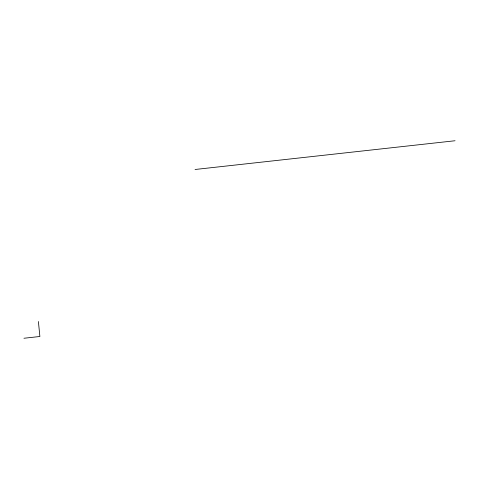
<?xml version="1.0" encoding="UTF-8"?>
<svg xmlns="http://www.w3.org/2000/svg" width="479" height="479" viewBox="0 0 479 479"><rect width="100%" height="100%" fill="white"/><g stroke="black" fill="none" stroke-linecap="round" stroke-linejoin="round"><path stroke-width="0.72" d="M195.055 169.488L455.05 140.748M23.95 338.252L39.883 336.492L38.398 321.535"/></g></svg>
